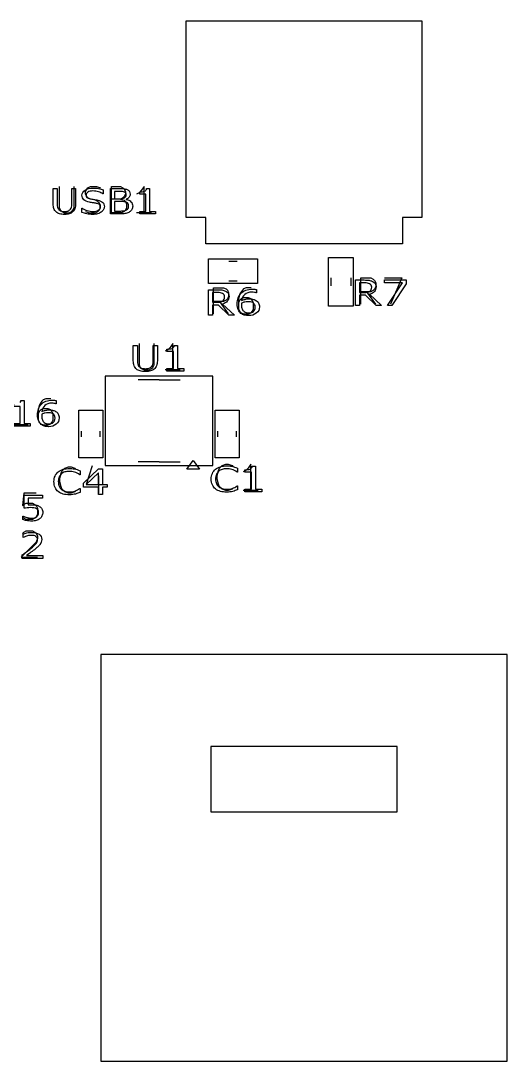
# Model space of a CAD drawing. Header units: millimetres. Extents: x 10 to 410, y 10 to 287.
# Drawn here: x 204.2 to 222.75, y 180.25 to 219.91 of the extents above; entities that cross this region are included whole.
import ezdxf

# ---------------------------------------------------------------- set-up
doc = ezdxf.new("R2010")
doc.units = ezdxf.units.MM
doc.layers.get('0').update_dxf_attribs({"linetype": 'CONTINUOUS'})

msp = doc.modelspace()

# ---------------------------------------------------------------- linework, layer by layer
at = {"color": 7}
for points in [[(210.5, 219.9147), (219.5, 219.9147)], [(210.5, 212.4147), (210.5, 219.9147)], [(219.5, 219.9147), (219.5, 212.4147), (218.75, 212.4147)], [(205.43228, 212.941516), (205.43228, 213.52158), (205.58073, 213.52158), (205.58073, 212.935006)], [(205.6619, 213.5974), (205.6619, 212.7879), (205.7095, 212.6926), (205.7571, 212.645), (205.8524, 212.5974), (206.0429, 212.5974), (206.1381, 212.645), (206.1857, 212.6926), (206.2333, 212.7879), (206.2333, 213.5974)], [(206.14074, 212.931748), (206.14074, 213.52158), (206.2892, 213.52158), (206.28923, 212.941516)], [(206.6619, 212.645), (206.8048, 212.5974), (207.0429, 212.5974), (207.1381, 212.645), (207.1857, 212.6926), (207.2333, 212.7879), (207.2333, 212.8831), (207.1857, 212.9783), (207.1381, 213.026), (207.0429, 213.0736), (206.8524, 213.1212), (206.7571, 213.1688), (206.7095, 213.2164), (206.6619, 213.3117), (206.6619, 213.4069), (206.7095, 213.5021), (206.7571, 213.5498), (206.8524, 213.5974), (207.0905, 213.5974), (207.2333, 213.5498)], [(207.33899, 213.471442), (207.33899, 213.319102), (207.32849, 213.319102)], [(208.01819, 212.552198), (207.6223, 212.552198), (207.6223, 213.52158), (207.95294, 213.52158)], [(207.9952, 213.1212), (208.1381, 213.0736), (208.1857, 213.026), (208.2333, 212.9307), (208.2333, 212.7879), (208.1857, 212.6926), (208.1381, 212.645), (208.0429, 212.5974), (207.6619, 212.5974), (207.6619, 213.5974), (207.9952, 213.5974), (208.0905, 213.5498), (208.1381, 213.5021), (208.1857, 213.4069), (208.1857, 213.3117), (208.1381, 213.2164), (208.0905, 213.1688), (207.9952, 213.1212), (207.6619, 213.1212)], [(207.94765, 213.411587), (207.77071, 213.411587), (207.77071, 213.131646), (207.96265, 213.131646)], [(208.9, 212.5974), (208.9, 213.5974), (208.8048, 213.4545), (208.7095, 213.3593), (208.6143, 213.3117)], [(209.33773, 212.552199), (208.73342, 212.552199), (208.73342, 212.651159), (208.96585, 212.651159), (208.96585, 213.300882), (208.73342, 213.300882), (208.73342, 213.389422)], [(208.99354, 213.524822), (209.10975, 213.524822), (209.10975, 212.651146), (209.33768, 212.651146), (209.33773, 212.552199)], [(208.00385, 213.02288), (207.77067, 213.02288), (207.77067, 212.662212), (207.96711, 212.662212)], [(208.22054, 213.10885), (208.22054, 213.10365)], [(206.52321, 212.612092), (206.52321, 212.773547), (206.53371, 212.773547)], [(207.38398, 212.828882), (207.38387, 212.828889)], [(208.46418, 212.850398), (208.46428, 212.850369)], [(209.1857, 212.5974), (208.6143, 212.5974)], [(211.25, 212.4147), (210.5, 212.4147)], [(211.25, 211.4147), (211.25, 212.4147)], [(218.75, 212.4147), (218.75, 211.4147), (211.25, 211.4147)], [(211.36, 210.8347), (213.22, 210.8347)], [(211.36, 209.8947), (211.36, 210.8347)], [(213.22, 210.8347), (213.22, 209.8947), (211.36, 209.8947)], [(212.4436, 210.7447), (212.1364, 210.7447)], [(215.93, 210.8947), (216.87, 210.8947)], [(215.93, 209.0347), (215.93, 210.8947)], [(216.87, 210.8947), (216.87, 209.0347), (215.93, 209.0347)], [(212.4436, 209.9847), (212.1364, 209.9847)], [(216.02, 210.1183), (216.02, 209.8111)], [(216.78, 210.1183), (216.78, 209.8111)], [(217.95574, 209.0647), (217.7481, 209.0647), (217.34576, 209.450107), (217.12035, 209.450107), (217.12035, 209.0647), (216.96038, 209.0647), (216.96038, 210.034077), (217.29728, 210.034077)], [(217.30856, 209.923397), (217.12032, 209.923397), (217.12032, 209.557521), (217.2819, 209.557521)], [(217.1619, 209.1099), (217.1619, 210.1099), (217.5429, 210.1099), (217.6381, 210.0623), (217.6857, 210.0146), (217.7333, 209.9194), (217.7333, 209.7765), (217.6857, 209.6813), (217.6381, 209.6337), (217.5429, 209.5861), (217.1619, 209.5861)], [(218.0667, 210.1099), (218.7333, 210.1099), (218.3048, 209.1099)], [(212.34574, 208.694697), (212.1381, 208.694697), (211.73576, 209.080104), (211.51035, 209.080104), (211.51035, 208.694697), (211.35038, 208.694697), (211.35038, 209.664074), (211.68728, 209.664074)], [(211.69857, 209.553394), (211.51033, 209.553394), (211.51033, 209.187517), (211.67191, 209.187517)], [(211.5519, 208.7399), (211.5519, 209.7399), (211.9329, 209.7399), (212.0281, 209.6923), (212.0757, 209.6446), (212.1233, 209.5494), (212.1233, 209.4065), (212.0757, 209.3113), (212.0281, 209.2637), (211.9329, 209.2161), (211.5519, 209.2161)], [(212.9805, 209.7399), (212.79, 209.7399), (212.6948, 209.6923), (212.6471, 209.6446), (212.5519, 209.5018), (212.5043, 209.3113), (212.5043, 208.9304), (212.5519, 208.8351), (212.5995, 208.7875), (212.6948, 208.7399), (212.8852, 208.7399), (212.9805, 208.7875), (213.0281, 208.8351), (213.0757, 208.9304), (213.0757, 209.1685), (213.0281, 209.2637), (212.9805, 209.3113), (212.8852, 209.3589), (212.6948, 209.3589), (212.5995, 209.3113), (212.5519, 209.2637), (212.5043, 209.1685)], [(213.18428, 209.667285), (213.18428, 209.542939), (213.17628, 209.542939)], [(217.7333, 209.1099), (217.4, 209.5861)], [(217.50338, 209.488522), (217.95574, 209.0647)], [(212.1233, 208.7399), (211.79, 209.2161)], [(211.89338, 209.118519), (212.34574, 208.694697)], [(213.13807, 209.003935), (213.13751, 209.003943)], [(208.48799, 206.951511), (208.48799, 207.531574), (208.64704, 207.531574), (208.64704, 206.945)], [(208.7081, 207.6074), (208.7081, 206.7979), (208.7557, 206.7026), (208.8033, 206.655), (208.8986, 206.6074), (209.089, 206.6074), (209.1843, 206.655), (209.2319, 206.7026), (209.2795, 206.7979), (209.2795, 207.6074)], [(209.24714, 206.941742), (209.24714, 207.531571), (209.40619, 207.531571), (209.40614, 206.951511)], [(209.9938, 206.6074), (209.9938, 207.6074), (209.8986, 207.4645), (209.8033, 207.3693), (209.7081, 207.3217)], [(210.05118, 207.534832), (210.17569, 207.534832), (210.17569, 206.661156), (210.41989, 206.661156), (210.41989, 206.562198)], [(210.41989, 206.562198), (209.77244, 206.562198), (209.77244, 206.661158), (210.02146, 206.661158), (210.02146, 207.310882), (209.77244, 207.310882), (209.77244, 207.399422)], [(207.42, 206.3622), (207.42, 202.9622), (211.52, 202.9622)], [(211.52, 206.3622), (207.42, 206.3622)], [(210.2795, 206.6074), (209.7081, 206.6074)], [(211.52, 202.9622), (211.52, 206.3622)], [(209.47, 206.2222), (208.67, 206.2222)], [(209.47, 206.2222), (210.27, 206.2222)], [(205.3367, 205.5074), (205.1462, 205.5074), (205.051, 205.4598), (205.0033, 205.4121), (204.9081, 205.2693), (204.8605, 205.0788), (204.8605, 204.6979), (204.9081, 204.6026), (204.9557, 204.555), (205.051, 204.5074), (205.2414, 204.5074), (205.3367, 204.555), (205.3843, 204.6026), (205.4319, 204.6979), (205.4319, 204.936), (205.3843, 205.0312), (205.3367, 205.0788), (205.2414, 205.1264), (205.051, 205.1264), (204.9557, 205.0788), (204.9081, 205.0312), (204.8605, 204.936)], [(204.55868, 204.4622), (203.92834, 204.4622), (203.92834, 204.56116), (204.17078, 204.56116), (204.17078, 205.210883), (203.92834, 205.210883), (203.92834, 205.299423)], [(204.19972, 205.434823), (204.32093, 205.434823), (204.32093, 204.561147), (204.55868, 204.561147), (204.55868, 204.4622)], [(205.54705, 205.434778), (205.54705, 205.310432), (205.53905, 205.310432)], [(206.41, 205.0722), (207.33, 205.0722)], [(206.41, 203.2522), (206.41, 205.0722)], [(207.33, 205.0722), (207.33, 203.2522), (206.41, 203.2522)], [(211.61, 205.0722), (212.53, 205.0722)], [(211.61, 203.2522), (211.61, 205.0722)], [(212.53, 205.0722), (212.53, 203.2522), (211.61, 203.2522)], [(205.50208, 204.771437), (205.50183, 204.771445)], [(205.66029, 204.77658), (205.66059, 204.776645)], [(204.4795, 204.5074), (203.9081, 204.5074)], [(206.51, 204.0544), (206.51, 204.27)], [(207.23, 204.0544), (207.23, 204.27)], [(211.71, 204.0544), (211.71, 204.27)], [(212.43, 204.0544), (212.43, 204.27)], [(209.47, 203.1022), (208.67, 203.1022)], [(209.47, 203.1022), (210.27, 203.1022)], [(206.3033, 202.0026), (206.2557, 201.955), (206.1129, 201.9074), (206.0176, 201.9074), (205.8748, 201.955), (205.7795, 202.0502), (205.7319, 202.1455), (205.6843, 202.336), (205.6843, 202.4788), (205.7319, 202.6693), (205.7795, 202.7645), (205.8748, 202.8598), (206.0176, 202.9074), (206.1129, 202.9074), (206.2557, 202.8598), (206.3033, 202.8121)], [(206.45714, 202.763896), (206.45714, 202.610905), (206.44504, 202.610905)], [(206.9224, 202.955), (206.6843, 202.2407), (207.3033, 202.2407)], [(212.3033, 202.1026), (212.2557, 202.055), (212.1129, 202.0074), (212.0176, 202.0074), (211.8748, 202.055), (211.7795, 202.1502), (211.7319, 202.2455), (211.6843, 202.436), (211.6843, 202.5788), (211.7319, 202.7693), (211.7795, 202.8645), (211.8748, 202.9598), (212.0176, 203.0074), (212.1129, 203.0074), (212.2557, 202.9598), (212.3033, 202.9121)], [(212.45714, 202.863896), (212.45714, 202.710905), (212.44504, 202.710905)], [(212.97, 202.0074), (212.97, 203.0074), (212.8748, 202.8645), (212.7795, 202.7693), (212.6843, 202.7217)], [(213.39546, 201.9622), (212.7457, 201.9622), (212.7457, 202.06116), (212.99561, 202.06116), (212.99561, 202.710883), (212.7457, 202.710883), (212.7457, 202.799423)], [(213.02553, 202.934823), (213.15048, 202.934823), (213.15048, 202.061147), (213.39555, 202.061147), (213.39546, 201.9622)], [(207.1605, 202.574), (207.1605, 201.9074)], [(204.7843, 201.9074), (204.3081, 201.9074), (204.2605, 201.4312), (204.3081, 201.4788), (204.4033, 201.5264), (204.6414, 201.5264), (204.7367, 201.4788), (204.7843, 201.4312), (204.8319, 201.336), (204.8319, 201.0979), (204.7843, 201.0026), (204.7367, 200.955), (204.6414, 200.9074), (204.4033, 200.9074), (204.3081, 200.955), (204.2605, 201.0026)], [(206.44591, 202.083564), (206.45721, 202.083564), (206.4571, 201.932511)], [(212.44591, 202.183564), (212.45721, 202.183564), (212.4571, 202.03251)], [(213.2557, 202.0074), (212.6843, 202.0074)], [(204.32563, 201.332244), (204.32563, 201.83158), (205.02635, 201.83158), (205.02635, 201.717651), (204.47657, 201.717651), (204.47657, 201.459845)], [(205.03416, 201.170132), (205.03401, 201.170136)], [(204.27547, 200.898658), (204.27547, 201.036024), (204.28647, 201.036024)], [(204.2605, 200.3721), (204.3081, 200.4198), (204.4033, 200.4674), (204.6414, 200.4674), (204.7367, 200.4198), (204.7843, 200.3721), (204.8319, 200.2769), (204.8319, 200.1817), (204.7843, 200.0388), (204.2129, 199.4674), (204.8319, 199.4674)], [(204.29183, 200.214503), (204.28383, 200.214503), (204.28383, 200.351218)], [(205.04339, 199.422199), (204.25509, 199.422199), (204.25509, 199.558263)], [(204.41683, 199.533533), (205.04325, 199.533533), (205.04339, 199.422199)], [(207.25, 195.7522), (207.25, 180.2522), (222.75, 180.2522)], [(222.75, 195.7522), (207.25, 195.7522)], [(222.75, 180.2522), (222.75, 195.7522)], [(211.45, 192.2522), (211.45, 189.7522), (218.55, 189.7522)], [(218.55, 192.2522), (211.45, 192.2522)], [(218.55, 189.7522), (218.55, 192.2522)]]:
    msp.add_lwpolyline(points, dxfattribs=at)
for points in [[(208.21461, 213.287286)], [(208.30977, 212.845182)], [(218.89697, 209.888898), (218.35243, 209.0647), (218.17954, 209.0647), (218.75882, 209.920147), (218.0737, 209.920147), (218.0737, 210.034077), (218.89697, 210.034077)], [(217.5816, 209.761291)], [(211.97161, 209.391287)], [(213.30144, 209.009088)], [(207.49139, 202.13498), (207.31323, 202.13498), (207.31323, 201.862201), (207.15845, 201.862201), (207.15845, 202.13498), (206.58367, 202.13498), (206.58367, 202.284716), (207.1649, 202.831577), (207.31323, 202.831577), (207.31323, 202.239144), (207.49139, 202.239144)], [(207.15845, 202.239144), (207.15845, 202.676633), (206.6933, 202.239144)]]:
    msp.add_lwpolyline(points, close=True, dxfattribs=at)
at = {"color": 2}
msp.add_lwpolyline([(211.01, 202.8222), (210.53, 202.8222), (210.77, 203.1522)], close=True, dxfattribs=at)
at = {"color": 7}
for points in [[(206.53, 213.261818), (206.53, 213.342979), (206.569487, 213.409383), (206.64846, 213.461032)], [(206.64846, 213.461032), (206.727433, 213.513112), (206.82765, 213.539152), (206.94911, 213.539152)], [(206.75643, 213.384852), (206.70843, 213.356205), (206.68443, 213.319314), (206.68443, 213.274177)], [(206.94836, 213.427822), (206.868887, 213.427822), (206.80491, 213.413499), (206.75643, 213.384852)], [(207.16055, 213.396572), (207.09157, 213.417405), (207.02084, 213.427822), (206.94836, 213.427822)], [(206.94911, 213.539152), (207.02759, 213.539152), (207.099567, 213.532642), (207.16504, 213.519622)], [(207.32849, 213.319102), (207.286023, 213.350349), (207.230043, 213.376172), (207.16055, 213.396572)], [(207.16504, 213.519622), (207.230507, 213.506602), (207.28849, 213.490542), (207.33899, 213.471442)], [(208.07211, 213.406987), (208.038643, 213.410054), (207.997157, 213.411587), (207.94765, 213.411587)], [(207.95294, 213.52158), (208.034413, 213.52158), (208.095393, 213.51898), (208.13588, 213.51378)], [(208.15761, 213.385507), (208.134143, 213.397227), (208.105643, 213.404387), (208.07211, 213.406987)], [(208.13588, 213.51378), (208.176347, 213.50858), (208.215087, 213.49773), (208.2521, 213.48123)], [(208.20111, 213.346447), (208.19211, 213.362507), (208.17761, 213.375527), (208.15761, 213.385507)], [(208.2521, 213.48123), (208.2931, 213.46257), (208.322833, 213.438483), (208.3413, 213.40897)], [(208.3413, 213.40897), (208.359767, 213.37989), (208.369, 213.344952), (208.369, 213.304155)], [(208.73342, 213.389422), (208.764887, 213.389422), (208.798627, 213.391589), (208.83464, 213.395922)], [(208.83464, 213.395922), (208.87064, 213.400722), (208.897873, 213.407449), (208.91634, 213.416102)], [(208.91634, 213.416102), (208.93934, 213.426949), (208.95734, 213.440619), (208.97034, 213.457112)], [(208.97034, 213.457112), (208.983873, 213.474039), (208.991607, 213.496609), (208.99354, 213.524822)], [(206.6012, 213.089296), (206.553733, 213.133569), (206.53, 213.191077), (206.53, 213.261818)], [(206.82162, 212.996196), (206.722653, 213.014423), (206.64918, 213.045456), (206.6012, 213.089296)], [(206.68443, 213.274177), (206.68443, 213.23381), (206.69643, 213.202127), (206.72043, 213.179127)], [(206.72043, 213.179127), (206.74443, 213.156127), (206.786667, 213.13855), (206.84714, 213.126397)], [(206.96033, 212.974716), (206.916863, 212.980383), (206.870627, 212.987543), (206.82162, 212.996196)], [(206.84714, 213.126397), (206.87914, 213.12033), (206.924623, 213.112954), (206.98359, 213.104267)], [(206.98359, 213.104267), (207.04259, 213.095587), (207.092573, 213.08669), (207.13354, 213.077577)], [(207.13354, 213.077577), (207.216513, 213.058477), (207.278993, 213.029614), (207.32098, 212.990987)], [(207.32098, 212.990987), (207.36298, 212.95236), (207.38398, 212.898325), (207.38398, 212.828882)], [(207.96265, 213.131646), (208.009117, 213.131646), (208.046103, 213.133613), (208.07361, 213.137546)], [(208.12831, 213.01768), (208.09431, 213.021147), (208.052823, 213.02288), (208.00385, 213.02288)], [(208.07361, 213.137546), (208.101077, 213.141879), (208.126577, 213.150559), (208.15011, 213.163586)], [(208.21601, 212.99685), (208.19201, 213.007703), (208.162777, 213.014647), (208.12831, 213.01768)], [(208.15011, 213.163586), (208.173577, 213.176606), (208.190077, 213.193316), (208.19961, 213.213716)], [(208.19961, 213.213716), (208.20961, 213.234549), (208.21461, 213.259073), (208.21461, 213.287286)], [(208.21461, 213.287207), (208.21461, 213.310647), (208.21011, 213.330394), (208.20111, 213.346447)], [(208.28951, 212.93826), (208.276043, 212.96126), (208.251543, 212.98079), (208.21601, 212.99685)], [(208.3285, 213.18632), (208.3015, 213.1542), (208.265513, 213.128377), (208.22054, 213.10885)], [(208.22054, 213.10365), (208.296013, 213.090197), (208.355493, 213.061333), (208.39898, 213.01706)], [(208.369, 213.304155), (208.369, 213.258148), (208.3555, 213.21887), (208.3285, 213.18632)], [(208.39898, 213.01706), (208.442447, 212.973227), (208.46418, 212.917673), (208.46418, 212.850398)], [(205.45848, 212.755974), (205.441013, 212.806321), (205.43228, 212.868168), (205.43228, 212.941516)], [(205.54618, 212.627071), (205.505713, 212.662658), (205.47648, 212.705625), (205.45848, 212.755974)], [(205.67739, 212.556111), (205.62539, 212.572171), (205.581653, 212.595824), (205.54618, 212.627071)], [(205.58073, 212.935006), (205.58073, 212.882493), (205.58473, 212.841044), (205.59273, 212.81066)], [(205.59273, 212.81066), (205.601197, 212.78028), (205.615197, 212.75272), (205.63473, 212.72798)], [(205.63473, 212.72798), (205.65673, 212.699767), (205.686463, 212.6785), (205.72393, 212.66418)], [(205.72393, 212.66418), (205.76193, 212.64986), (205.807413, 212.6427), (205.86038, 212.6427)], [(205.86038, 212.6427), (205.913847, 212.6427), (205.959333, 212.649643), (205.99684, 212.66353)], [(205.99684, 212.66353), (206.034307, 212.67785), (206.064307, 212.699333), (206.08684, 212.72798)], [(206.17523, 212.627071), (206.136763, 212.594084), (206.09178, 212.569998), (206.04028, 212.554811)], [(206.08684, 212.72798), (206.106307, 212.75272), (206.12004, 212.78093), (206.12804, 212.81261)], [(206.12804, 212.81261), (206.136507, 212.84473), (206.14074, 212.884443), (206.14074, 212.931748)], [(206.26223, 212.757276), (206.244763, 212.705196), (206.215763, 212.661794), (206.17523, 212.627071)], [(206.28923, 212.941516), (206.28923, 212.871205), (206.28023, 212.809792), (206.26223, 212.757276)], [(206.7189, 212.554152), (206.6549, 212.567172), (206.58967, 212.586485), (206.52321, 212.612092)], [(206.53371, 212.773547), (206.590177, 212.732747), (206.655403, 212.70128), (206.72939, 212.679147)], [(206.72939, 212.679147), (206.80337, 212.657014), (206.87285, 212.645947), (206.93783, 212.645947)], [(206.93783, 212.645947), (207.029797, 212.645947), (207.101273, 212.66092), (207.15226, 212.690867)], [(207.08254, 212.953236), (207.045073, 212.961916), (207.004337, 212.969076), (206.96033, 212.974716)], [(207.19276, 212.905706), (207.16876, 212.926106), (207.13202, 212.941949), (207.08254, 212.953236)], [(207.26847, 212.623162), (207.22847, 212.595382), (207.181737, 212.573682), (207.12827, 212.558062)], [(207.15226, 212.690867), (207.203727, 212.720814), (207.22946, 212.760743), (207.22946, 212.810656)], [(207.22946, 212.810656), (207.22946, 212.853623), (207.217227, 212.885306), (207.19276, 212.905706)], [(207.35317, 212.716912), (207.33317, 212.680019), (207.304937, 212.648769), (207.26847, 212.623162)], [(207.38387, 212.828889), (207.38387, 212.791129), (207.373637, 212.753803), (207.35317, 212.716912)], [(207.96711, 212.662212), (208.03211, 212.662212), (208.085343, 212.665045), (208.12681, 212.670712)], [(208.12681, 212.670712), (208.168277, 212.676779), (208.202263, 212.687629), (208.22877, 212.703262)], [(208.34808, 212.631628), (208.30608, 212.602981), (208.259847, 212.582581), (208.20938, 212.570428)], [(208.22877, 212.703262), (208.25677, 212.720189), (208.27727, 212.739502), (208.29027, 212.761202)], [(208.30981, 212.84516), (208.30981, 212.88422), (208.303043, 212.915253), (208.28951, 212.93826)], [(208.29027, 212.761202), (208.30327, 212.782902), (208.30977, 212.810895), (208.30977, 212.845182)], [(208.43278, 212.722768), (208.41178, 212.685875), (208.383547, 212.655495), (208.34808, 212.631628)], [(208.46428, 212.850369), (208.46428, 212.802196), (208.45378, 212.759662), (208.43278, 212.722768)], [(205.86033, 212.532021), (205.790357, 212.532021), (205.729377, 212.540051), (205.67739, 212.556111)], [(206.04028, 212.554811), (205.988813, 212.539618), (205.92883, 212.532021), (205.86033, 212.532021)], [(206.93633, 212.534622), (206.855857, 212.534622), (206.78338, 212.541132), (206.7189, 212.554152)], [(207.12827, 212.558062), (207.07527, 212.542435), (207.01129, 212.534622), (206.93633, 212.534622)], [(208.20938, 212.570428), (208.15938, 212.558275), (208.09565, 212.552198), (208.01819, 212.552198)], [(217.29728, 210.034077), (217.369993, 210.034077), (217.43059, 210.03017), (217.47907, 210.022357)], [(217.42087, 209.915597), (217.38907, 209.920797), (217.351633, 209.923397), (217.30856, 209.923397)], [(217.50327, 209.889557), (217.480137, 209.902144), (217.45267, 209.910824), (217.42087, 209.915597)], [(217.47907, 210.022357), (217.527537, 210.014977), (217.571163, 210.001524), (217.60995, 209.981997)], [(217.56307, 209.834867), (217.551203, 209.856567), (217.53127, 209.874797), (217.50327, 209.889557)], [(217.58167, 209.761297), (217.58167, 209.789077), (217.57547, 209.8136), (217.56307, 209.834867)], [(217.60995, 209.981997), (217.65355, 209.959864), (217.687483, 209.93187), (217.71175, 209.898017)], [(217.71175, 209.898017), (217.73655, 209.864597), (217.74895, 209.822063), (217.74895, 209.770416)], [(211.68728, 209.664074), (211.759993, 209.664074), (211.82059, 209.660167), (211.86907, 209.652354)], [(211.81087, 209.545594), (211.77907, 209.550794), (211.741637, 209.553394), (211.69857, 209.553394)], [(211.89327, 209.519554), (211.870137, 209.532141), (211.84267, 209.540821), (211.81087, 209.545594)], [(211.86907, 209.652354), (211.917537, 209.644974), (211.961163, 209.631521), (211.99995, 209.611994)], [(211.95307, 209.464864), (211.941203, 209.486564), (211.92127, 209.504794), (211.89327, 209.519554)], [(211.97167, 209.391294), (211.97167, 209.419074), (211.96547, 209.443597), (211.95307, 209.464864)], [(211.99995, 209.611994), (212.04355, 209.589861), (212.077483, 209.561867), (212.10175, 209.528014)], [(212.10175, 209.528014), (212.12655, 209.494594), (212.13895, 209.45206), (212.13895, 209.400413)], [(212.48383, 209.348976), (212.50703, 209.415383), (212.543657, 209.474409), (212.59371, 209.526055)], [(212.59371, 209.526055), (212.64111, 209.575102), (212.702243, 209.613295), (212.77711, 209.640635)], [(212.73756, 209.482379), (212.66862, 209.424219), (212.628493, 209.345445), (212.61718, 209.246057)], [(213.01468, 209.570269), (212.89888, 209.570269), (212.806507, 209.540972), (212.73756, 209.482379)], [(212.77711, 209.640635), (212.851977, 209.668415), (212.939233, 209.682305), (213.03888, 209.682305)], [(213.10758, 209.561169), (213.077447, 209.567236), (213.04648, 209.570269), (213.01468, 209.570269)], [(213.03888, 209.682305), (213.07068, 209.682305), (213.097347, 209.681205), (213.11888, 209.679005)], [(213.17628, 209.542939), (213.161213, 209.549472), (213.138313, 209.555549), (213.10758, 209.561169)], [(213.11888, 209.679005), (213.140413, 209.676805), (213.162213, 209.672898), (213.18428, 209.667285)], [(217.2819, 209.557521), (217.332567, 209.557521), (217.376733, 209.560994), (217.4144, 209.567941)], [(217.4144, 209.567941), (217.452133, 209.575321), (217.484167, 209.588774), (217.5105, 209.608301)], [(217.68355, 209.594639), (217.63995, 209.547766), (217.579893, 209.512393), (217.50338, 209.488522)], [(217.5105, 209.608301), (217.534767, 209.626528), (217.552533, 209.647361), (217.5638, 209.670801)], [(217.5638, 209.670801), (217.575667, 209.694674), (217.5816, 209.724838), (217.5816, 209.761291)], [(217.74895, 209.770416), (217.74895, 209.700539), (217.72715, 209.641946), (217.68355, 209.594639)], [(211.67191, 209.187517), (211.722577, 209.187517), (211.766743, 209.19099), (211.80441, 209.197937)], [(211.80441, 209.197937), (211.842143, 209.205317), (211.874177, 209.21877), (211.90051, 209.238297)], [(212.07355, 209.224636), (212.02995, 209.177763), (211.969893, 209.14239), (211.89338, 209.118519)], [(211.90051, 209.238297), (211.924777, 209.256524), (211.942543, 209.277357), (211.95381, 209.300797)], [(211.95381, 209.300797), (211.965677, 209.32467), (211.97161, 209.354834), (211.97161, 209.391287)], [(212.13895, 209.400413), (212.13895, 209.330536), (212.11715, 209.271944), (212.07355, 209.224636)], [(212.44993, 209.120466), (212.44993, 209.206401), (212.46123, 209.282571), (212.48383, 209.348976)], [(212.48713, 208.905627), (212.46233, 208.965087), (212.44993, 209.0367), (212.44993, 209.120466)], [(212.61447, 209.125681), (212.61393, 209.117001), (212.61366, 209.105934), (212.61366, 209.092481)], [(212.61366, 209.092481), (212.61366, 209.023906), (212.622293, 208.969654), (212.63956, 208.929724)], [(212.61647, 209.153671), (212.615137, 209.144124), (212.61447, 209.134794), (212.61447, 209.125681)], [(212.73766, 209.194031), (212.698327, 209.185351), (212.65793, 209.171898), (212.61647, 209.153671)], [(212.61718, 209.246057), (212.662447, 209.26819), (212.706883, 209.2849), (212.75049, 209.296187)], [(212.86531, 209.207051), (212.81951, 209.207051), (212.77696, 209.202711), (212.73766, 209.194031)], [(212.75049, 209.296187), (212.794623, 209.307907), (212.845523, 209.313767), (212.90319, 209.313767)], [(212.95981, 209.200551), (212.929677, 209.204884), (212.898177, 209.207051), (212.86531, 209.207051)], [(212.90319, 209.313767), (212.95439, 209.313767), (212.999363, 209.30986), (213.03811, 209.302047)], [(213.04221, 209.173211), (213.01741, 209.187098), (212.989943, 209.196211), (212.95981, 209.200551)], [(213.03811, 209.302047), (213.077443, 209.294667), (213.11757, 209.279477), (213.15849, 209.256477)], [(213.11491, 209.104201), (213.100377, 209.130674), (213.076143, 209.153678), (213.04221, 209.173211)], [(213.13751, 209.003943), (213.13751, 209.04431), (213.129977, 209.077729), (213.11491, 209.104201)], [(213.15849, 209.256477), (213.20589, 209.230004), (213.24144, 209.196584), (213.26514, 209.156219)], [(213.26514, 209.156219), (213.28934, 209.115859), (213.30144, 209.066815), (213.30144, 209.009088)], [(212.59458, 208.762402), (212.548247, 208.798422), (212.51243, 208.846164), (212.48713, 208.905627)], [(212.72304, 208.696652), (212.674573, 208.711405), (212.631753, 208.733322), (212.59458, 208.762402)], [(212.63956, 208.929724), (212.65736, 208.890231), (212.681593, 208.858981), (212.71226, 208.835974)], [(212.71226, 208.835974), (212.73706, 208.816881), (212.763727, 208.802774), (212.79226, 208.793654)], [(212.88463, 208.674512), (212.825363, 208.674512), (212.7715, 208.681892), (212.72304, 208.696652)], [(212.79226, 208.793654), (212.821327, 208.784974), (212.852827, 208.780634), (212.88676, 208.780634)], [(213.18033, 208.767612), (213.10007, 208.705545), (213.001503, 208.674512), (212.88463, 208.674512)], [(212.88676, 208.780634), (212.96486, 208.780634), (213.026263, 208.799731), (213.07097, 208.837924)], [(213.07097, 208.837924), (213.115703, 208.876551), (213.13807, 208.931888), (213.13807, 209.003935)], [(213.30151, 209.009143), (213.30151, 208.910621), (213.261117, 208.830111), (213.18033, 208.767612)], [(209.96848, 207.426102), (209.993147, 207.436955), (210.012413, 207.450629), (210.02628, 207.467122)], [(210.02628, 207.467122), (210.040747, 207.484049), (210.049047, 207.506619), (210.05118, 207.534832)], [(209.77244, 207.399422), (209.806173, 207.399422), (209.84232, 207.401589), (209.88088, 207.405922)], [(209.88088, 207.405922), (209.919413, 207.410722), (209.948613, 207.417449), (209.96848, 207.426102)], [(208.51609, 206.765968), (208.497357, 206.816315), (208.48799, 206.878162), (208.48799, 206.951511)], [(208.61009, 206.637065), (208.56669, 206.672652), (208.535357, 206.715619), (208.51609, 206.765968)], [(208.64704, 206.945), (208.64704, 206.892487), (208.651307, 206.851038), (208.65984, 206.820655)], [(208.65984, 206.820655), (208.668973, 206.790275), (208.683973, 206.762715), (208.70484, 206.737975)], [(208.70484, 206.737975), (208.728373, 206.709762), (208.76024, 206.688495), (208.80044, 206.674175)], [(208.80044, 206.674175), (208.841173, 206.659855), (208.889907, 206.652695), (208.94664, 206.652695)], [(208.94664, 206.652695), (209.003907, 206.652695), (209.05264, 206.659638), (209.09284, 206.673525)], [(209.09284, 206.673525), (209.132973, 206.687845), (209.165107, 206.709328), (209.18924, 206.737975)], [(209.18924, 206.737975), (209.210107, 206.762715), (209.22484, 206.790925), (209.23344, 206.822605)], [(209.23344, 206.822605), (209.242573, 206.854725), (209.24714, 206.894437), (209.24714, 206.941742)], [(209.37724, 206.767271), (209.358507, 206.715191), (209.32744, 206.671789), (209.28404, 206.637065)], [(209.40614, 206.951511), (209.40614, 206.8812), (209.396507, 206.819787), (209.37724, 206.767271)], [(208.75066, 206.566105), (208.694993, 206.582165), (208.648137, 206.605818), (208.61009, 206.637065)], [(208.94666, 206.542015), (208.871687, 206.542015), (208.806353, 206.550045), (208.75066, 206.566105)], [(209.13945, 206.564805), (209.084317, 206.549612), (209.020053, 206.542015), (208.94666, 206.542015)], [(209.28404, 206.637065), (209.24284, 206.604078), (209.194643, 206.579992), (209.13945, 206.564805)], [(204.17542, 205.367113), (204.189487, 205.38404), (204.197587, 205.40661), (204.19972, 205.434823)], [(204.83628, 204.887959), (204.83628, 204.973894), (204.847213, 205.050064), (204.86908, 205.116469)], [(204.86908, 205.116469), (204.89148, 205.182876), (204.926933, 205.241902), (204.97544, 205.293547)], [(204.97544, 205.293547), (205.021307, 205.342594), (205.080483, 205.380787), (205.15297, 205.408128)], [(205.11441, 205.249872), (205.04767, 205.191712), (205.008827, 205.112938), (204.99788, 205.01355)], [(204.99788, 205.01355), (205.04168, 205.035683), (205.084693, 205.052393), (205.12692, 205.06368)], [(205.38265, 205.337762), (205.270557, 205.337762), (205.181143, 205.308465), (205.11441, 205.249872)], [(205.12692, 205.06368), (205.169653, 205.0754), (205.218923, 205.08126), (205.27473, 205.08126)], [(205.15297, 205.408128), (205.225437, 205.435908), (205.309897, 205.449798), (205.40635, 205.449798)], [(205.27473, 205.08126), (205.324263, 205.08126), (205.367797, 205.077353), (205.40533, 205.06954)], [(205.47255, 205.328662), (205.44335, 205.334729), (205.413383, 205.337762), (205.38265, 205.337762)], [(205.40533, 205.06954), (205.443397, 205.06216), (205.48224, 205.04697), (205.52186, 205.02397)], [(205.40635, 205.449798), (205.437083, 205.449798), (205.462883, 205.448698), (205.48375, 205.446498)], [(205.53905, 205.310432), (205.52445, 205.316965), (205.502283, 205.323042), (205.47255, 205.328662)], [(205.48375, 205.446498), (205.504617, 205.444298), (205.525717, 205.440391), (205.54705, 205.434778)], [(204.87228, 204.67312), (204.84828, 204.73258), (204.83628, 204.804193), (204.83628, 204.887959)], [(204.97629, 204.529895), (204.931423, 204.565915), (204.896753, 204.613657), (204.87228, 204.67312)], [(204.99536, 204.893183), (204.99484, 204.884503), (204.99458, 204.873436), (204.99458, 204.859983)], [(204.99458, 204.859983), (204.99458, 204.791408), (205.002913, 204.737156), (205.01958, 204.697226)], [(204.99736, 204.921173), (204.996027, 204.911626), (204.99536, 204.902296), (204.99536, 204.893183)], [(205.11467, 204.961533), (205.076603, 204.952853), (205.0375, 204.9394), (204.99736, 204.921173)], [(205.01958, 204.697226), (205.03678, 204.657733), (205.060247, 204.626483), (205.08998, 204.603476)], [(205.23823, 204.974553), (205.193897, 204.974553), (205.15271, 204.970213), (205.11467, 204.961533)], [(205.32973, 204.968053), (205.30053, 204.972386), (205.27003, 204.974553), (205.23823, 204.974553)], [(205.40953, 204.940713), (205.38553, 204.9546), (205.35893, 204.963713), (205.32973, 204.968053)], [(205.47993, 204.871703), (205.465863, 204.898176), (205.442397, 204.92118), (205.40953, 204.940713)], [(205.43718, 204.605426), (205.480447, 204.644053), (205.50208, 204.69939), (205.50208, 204.771437)], [(205.50183, 204.771445), (205.50183, 204.811812), (205.49453, 204.845231), (205.47993, 204.871703)], [(205.52186, 205.02397), (205.567727, 204.997497), (205.602137, 204.964077), (205.62509, 204.923712)], [(205.66059, 204.776645), (205.66059, 204.678124), (205.621487, 204.597614), (205.54328, 204.535115)], [(205.62509, 204.923712), (205.648557, 204.883345), (205.66029, 204.834301), (205.66029, 204.77658)], [(205.10064, 204.464145), (205.053707, 204.478905), (205.012257, 204.500822), (204.97629, 204.529895)], [(205.08998, 204.603476), (205.11398, 204.584376), (205.13978, 204.570269), (205.16738, 204.561156)], [(205.25705, 204.442015), (205.199717, 204.442015), (205.14758, 204.449392), (205.10064, 204.464145)], [(205.16738, 204.561156), (205.195513, 204.552476), (205.226013, 204.548136), (205.25888, 204.548136)], [(205.54328, 204.535115), (205.4656, 204.473048), (205.37019, 204.442015), (205.25705, 204.442015)], [(205.25888, 204.548136), (205.334473, 204.548136), (205.393907, 204.567233), (205.43718, 204.605426)], [(205.50347, 202.560125), (205.531403, 202.623058), (205.57171, 202.676225), (205.62439, 202.719626)], [(205.62439, 202.719626), (205.675457, 202.761726), (205.736993, 202.793843), (205.809, 202.815976)], [(205.87509, 202.715065), (205.826757, 202.699438), (205.783493, 202.674915), (205.7453, 202.641495)], [(205.809, 202.815976), (205.881553, 202.838109), (205.9619, 202.849176), (206.05004, 202.849176)], [(206.03955, 202.739155), (205.978817, 202.739155), (205.923997, 202.731125), (205.87509, 202.715065)], [(206.24834, 202.708555), (206.18334, 202.728955), (206.113743, 202.739155), (206.03955, 202.739155)], [(206.05004, 202.849176), (206.114507, 202.849176), (206.17873, 202.842883), (206.24271, 202.830296)], [(206.24271, 202.830296), (206.307177, 202.817709), (206.378653, 202.795576), (206.45714, 202.763896)], [(206.44504, 202.610905), (206.378907, 202.655605), (206.31334, 202.688155), (206.24834, 202.708555)], [(211.50347, 202.660124), (211.531403, 202.723057), (211.57171, 202.776225), (211.62439, 202.819626)], [(211.62439, 202.819626), (211.675457, 202.861726), (211.736993, 202.893843), (211.809, 202.915976)], [(211.7453, 202.741495), (211.708233, 202.708942), (211.6792, 202.66771), (211.6582, 202.617801)], [(211.87509, 202.815065), (211.826757, 202.799438), (211.783493, 202.774915), (211.7453, 202.741495)], [(211.809, 202.915976), (211.881553, 202.938109), (211.9619, 202.949176), (212.05004, 202.949176)], [(212.03955, 202.839155), (211.978817, 202.839155), (211.923997, 202.831125), (211.87509, 202.815065)], [(212.24834, 202.808555), (212.18334, 202.828955), (212.113743, 202.839155), (212.03955, 202.839155)], [(212.05004, 202.949176), (212.114507, 202.949176), (212.17873, 202.942883), (212.24271, 202.930296)], [(212.24271, 202.930296), (212.307177, 202.917709), (212.378653, 202.895576), (212.45714, 202.863896)], [(212.44504, 202.710905), (212.378907, 202.755612), (212.31334, 202.788162), (212.24834, 202.808555)], [(212.7457, 202.799423), (212.779567, 202.799423), (212.815843, 202.80159), (212.85453, 202.805923)], [(212.85453, 202.805923), (212.893197, 202.810723), (212.922497, 202.81745), (212.94243, 202.826103)], [(212.94243, 202.826103), (212.967163, 202.836956), (212.98653, 202.850626), (213.00053, 202.867113)], [(213.00053, 202.867113), (213.015063, 202.88404), (213.023397, 202.90661), (213.02553, 202.934823)], [(205.46157, 202.345937), (205.46157, 202.425796), (205.475537, 202.497192), (205.50347, 202.560125)], [(205.50507, 202.123938), (205.47607, 202.187738), (205.46157, 202.261738), (205.46157, 202.345937)], [(205.6582, 202.5178), (205.6378, 202.46832), (205.6276, 202.41103), (205.6276, 202.345929)], [(205.6276, 202.345929), (205.6276, 202.277788), (205.6389, 202.219196), (205.6615, 202.170153)], [(205.7453, 202.641495), (205.708233, 202.608942), (205.6792, 202.56771), (205.6582, 202.5178)], [(211.46157, 202.445937), (211.46157, 202.525796), (211.475537, 202.597192), (211.50347, 202.660124)], [(211.50507, 202.223937), (211.47607, 202.287737), (211.46157, 202.361737), (211.46157, 202.445937)], [(211.6582, 202.617801), (211.6378, 202.568321), (211.6276, 202.511031), (211.6276, 202.44593)], [(211.6276, 202.44593), (211.6276, 202.377789), (211.6389, 202.319197), (211.6615, 202.270153)], [(205.62599, 201.967041), (205.57439, 202.008274), (205.534083, 202.060573), (205.50507, 202.123938)], [(205.81141, 201.873941), (205.74047, 201.893908), (205.678663, 201.924941), (205.62599, 201.967041)], [(205.6615, 202.170153), (205.684633, 202.121106), (205.7142, 202.081177), (205.7502, 202.050364)], [(205.7502, 202.050364), (205.7878, 202.018244), (205.8316, 201.994374), (205.8816, 201.978754)], [(205.8816, 201.978754), (205.932133, 201.963561), (205.98534, 201.955964), (206.04122, 201.955964)], [(206.04122, 201.955964), (206.118073, 201.955964), (206.19009, 201.966597), (206.25727, 201.987864)], [(206.25727, 201.987864), (206.32445, 202.009131), (206.38733, 202.041031), (206.44591, 202.083564)], [(206.3765, 201.903211), (206.352833, 201.894098), (206.321667, 201.884551), (206.283, 201.874571)], [(206.4571, 201.932511), (206.427567, 201.922098), (206.4007, 201.912331), (206.3765, 201.903211)], [(211.62599, 202.06704), (211.57439, 202.108273), (211.534083, 202.160572), (211.50507, 202.223937)], [(211.81141, 201.97394), (211.74047, 201.993907), (211.678663, 202.02494), (211.62599, 202.06704)], [(211.6615, 202.270153), (211.684633, 202.221106), (211.7142, 202.181177), (211.7502, 202.150364)], [(211.7502, 202.150364), (211.7878, 202.118244), (211.8316, 202.094374), (211.8816, 202.078754)], [(212.04922, 201.94464), (211.96216, 201.94464), (211.88289, 201.954407), (211.81141, 201.97394)], [(211.8816, 202.078754), (211.932133, 202.063561), (211.98534, 202.055964), (212.04122, 202.055964)], [(212.04122, 202.055964), (212.118073, 202.055964), (212.19009, 202.066597), (212.25727, 202.087864)], [(212.17579, 201.95374), (212.137657, 201.947673), (212.095467, 201.94464), (212.04922, 201.94464)], [(212.283, 201.97457), (212.2502, 201.966323), (212.214463, 201.95938), (212.17579, 201.95374)], [(212.25727, 202.087864), (212.32445, 202.109131), (212.38733, 202.141031), (212.44591, 202.183564)], [(212.3765, 202.00321), (212.352833, 201.994097), (212.321667, 201.98455), (212.283, 201.97457)], [(212.4571, 202.03251), (212.427567, 202.02209), (212.4007, 202.012323), (212.3765, 202.00321)], [(206.04922, 201.844641), (205.96216, 201.844641), (205.88289, 201.854408), (205.81141, 201.873941)], [(206.17579, 201.853741), (206.137657, 201.847674), (206.095467, 201.844641), (206.04922, 201.844641)], [(206.283, 201.874571), (206.2502, 201.866324), (206.214463, 201.859381), (206.17579, 201.853741)], [(204.43512, 201.347874), (204.39292, 201.342674), (204.356423, 201.337464), (204.32563, 201.332244)], [(204.56807, 201.355674), (204.522203, 201.355674), (204.477887, 201.353074), (204.43512, 201.347874)], [(204.47657, 201.459845), (204.49897, 201.461578), (204.521903, 201.462878), (204.54537, 201.463745)], [(204.54537, 201.463745), (204.568837, 201.464612), (204.58917, 201.465045), (204.60637, 201.465045)], [(204.69789, 201.345254), (204.65929, 201.352201), (204.616017, 201.355674), (204.56807, 201.355674)], [(204.60637, 201.465045), (204.669437, 201.465045), (204.7247, 201.460488), (204.77216, 201.451375)], [(204.79719, 201.310754), (204.770057, 201.327247), (204.736957, 201.338747), (204.69789, 201.345254)], [(204.77216, 201.451375), (204.819627, 201.442695), (204.86316, 201.427072), (204.90276, 201.404505)], [(204.85429, 201.255414), (204.840757, 201.278414), (204.821723, 201.296861), (204.79719, 201.310754)], [(204.87539, 201.170784), (204.87539, 201.204204), (204.868357, 201.232414), (204.85429, 201.255414)], [(204.85739, 201.080294), (204.86939, 201.106334), (204.87539, 201.136497), (204.87539, 201.170784)], [(204.90276, 201.404505), (204.944493, 201.380632), (204.976827, 201.349815), (204.99976, 201.312055)], [(204.99976, 201.312055), (205.022693, 201.274295), (205.03416, 201.226987), (205.03416, 201.170132)], [(205.03401, 201.170136), (205.03401, 201.124996), (205.02411, 201.081811), (205.00431, 201.040582)], [(204.42484, 200.858948), (204.365907, 200.869801), (204.316117, 200.883038), (204.27547, 200.898658)], [(204.28647, 201.036024), (204.329203, 201.013457), (204.379253, 200.994144), (204.43662, 200.978084)], [(204.60862, 200.842018), (204.54502, 200.842018), (204.48376, 200.847661), (204.42484, 200.858948)], [(204.43662, 200.978084), (204.493953, 200.962457), (204.55026, 200.954644), (204.60554, 200.954644)], [(204.60554, 200.954644), (204.64254, 200.954644), (204.678257, 200.958984), (204.71269, 200.967664)], [(204.7885, 200.866108), (204.7369, 200.850048), (204.67694, 200.842018), (204.60862, 200.842018)], [(204.71269, 200.967664), (204.747623, 200.976344), (204.778657, 200.991534), (204.80579, 201.013234)], [(204.92301, 200.936418), (204.885477, 200.906038), (204.84064, 200.882601), (204.7885, 200.866108)], [(204.80579, 201.013234), (204.828723, 201.031901), (204.845923, 201.054254), (204.85739, 201.080294)], [(205.00431, 201.040582), (204.98451, 200.999349), (204.95741, 200.964627), (204.92301, 200.936418)], [(204.28383, 200.351218), (204.32083, 200.366411), (204.3701, 200.380301), (204.43164, 200.392888)], [(204.43164, 200.392888), (204.493707, 200.405475), (204.553663, 200.411768), (204.61151, 200.411768)], [(204.60778, 200.299133), (204.560313, 200.299133), (204.50896, 200.29219), (204.45372, 200.278303)], [(204.77436, 200.256163), (204.73476, 200.28481), (204.679233, 200.299133), (204.60778, 200.299133)], [(204.61151, 200.411768), (204.730903, 200.411768), (204.82449, 200.387681), (204.89227, 200.339508)], [(204.89227, 200.339508), (204.96005, 200.291768), (204.99394, 200.226882), (204.99394, 200.144851)], [(204.45372, 200.278303), (204.398453, 200.264416), (204.34449, 200.24315), (204.29183, 200.214503)], [(204.57338, 199.791982), (204.67348, 199.872709), (204.74204, 199.936726), (204.77906, 199.984034)], [(204.83456, 200.138327), (204.83456, 200.188674), (204.814493, 200.227952), (204.77436, 200.256163)], [(204.77906, 199.984034), (204.81606, 200.031774), (204.83456, 200.083205), (204.83456, 200.138327)], [(204.92744, 199.950848), (204.907107, 199.923941), (204.88314, 199.897465), (204.85554, 199.871418)], [(204.97674, 200.041338), (204.965807, 200.009651), (204.949373, 199.979488), (204.92744, 199.950848)], [(204.99394, 200.144851), (204.99394, 200.107958), (204.988207, 200.073453), (204.97674, 200.041338)], [(204.25509, 199.558263), (204.309823, 199.597323), (204.364567, 199.636385), (204.41932, 199.675448)], [(204.58341, 199.652019), (204.523943, 199.609486), (204.468417, 199.56999), (204.41683, 199.533533)], [(204.41932, 199.675448), (204.474587, 199.714508), (204.52594, 199.753353), (204.57338, 199.791982)], [(204.75624, 199.784828), (204.70044, 199.739255), (204.64283, 199.694985), (204.58341, 199.652019)], [(204.85554, 199.871418), (204.828407, 199.845378), (204.795307, 199.816515), (204.75624, 199.784828)]]:
    msp.add_open_spline(points, degree=3, dxfattribs=at)

doc.saveas('drawing.dxf')
